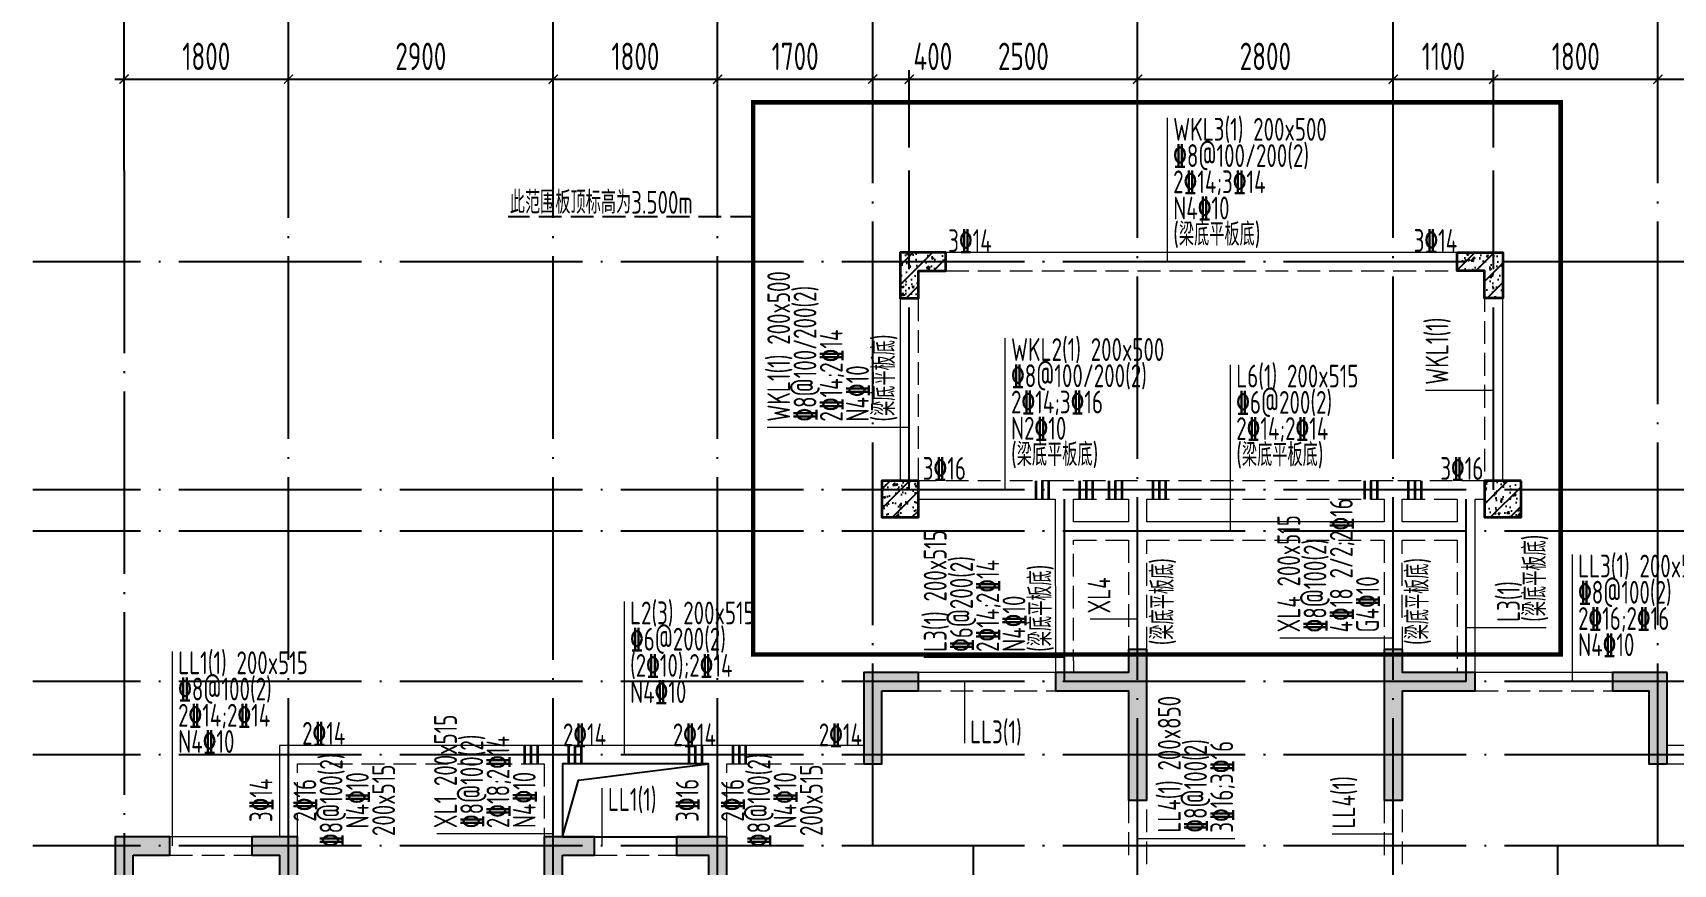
# Model space of a CAD drawing. Extents: x -668857 to 143095, y -247466 to 228182.
# Drawn here: x -98733 to -80766, y 136020 to 145128 of the extents above; entities that cross this region are included whole.
import ezdxf
from ezdxf.enums import TextEntityAlignment as Align

# ---------------------------------------------------------------- set-up
doc = ezdxf.new("R2010")
doc.units = 0
doc.header["$LTSCALE"] = 1000
doc.linetypes.add('DASH', pattern=[0.35, 0.25, -0.1])
doc.linetypes.add('DOTE', pattern=[2.42, 2, -0.2, 0.02, -0.2])
doc.layers.get('0').update_dxf_attribs({"linetype": 'CONTINUOUS'})
doc.layers.get('DEFPOINTS').update_dxf_attribs({"linetype": 'CONTINUOUS'})
for name, color, linetype in [('A-AXIS', 1, 'CONTINUOUS'), ('A-DOTE', 10, 'DOTE'), ('S-D洞口', 4, 'CONTINUOUS'), ('S-L主梁线', 4, 'DASH'), ('S-L梁编号', 6, 'CONTINUOUS'), ('S-L梁配筋', 7, 'CONTINUOUS'), ('S-Q墙填充', 252, 'CONTINUOUS'), ('S-Q墙实线', 6, 'CONTINUOUS'), ('S-Y一般标注', 3, 'CONTINUOUS'), ('S-Z柱填充', 252, 'CONTINUOUS'), ('S-Z柱实线', 6, 'CONTINUOUS'), ('S-引出线', 40, 'CONTINUOUS'), ('TEXT', 2, 'CONTINUOUS')]:
    doc.layers.add(name, color=color, linetype=linetype)
doc.layers.add('梁附加箍筋', color=1, linetype='CONTINUOUS', lineweight=35)
doc.styles.add('TSSD_DIMENSION', font='Tssdeng.shx', dxfattribs={"width": 0.7, "bigfont": 'tssdchn.shx'})
doc.styles.add('TSSD_REIN', font='tssdeng.shx', dxfattribs={"width": 0.7, "height": 300, "bigfont": 'tssdchn.shx'})
doc.dimstyles.new('TSSD_100_100', dxfattribs={"dimtxt": 300, "dimasz": 100, "dimexe": 100, "dimexo": 250, "dimgap": 100, "dimtad": 1, "dimdec": 0, "dimzin": 0, "dimdsep": 46, "dimtxsty": 'TSSD_DIMENSION', "dimblk": 'ARCHTICK', "dimcen": 0, "dimdle": 100, "dimclrt": 7, "dimadec": 0, "dimazin": 0, "dimtfac": 1, "dimtdec": 0, "dimtix": 1, "dimtmove": 2, "dimatfit": 3, "dimldrblk": 'ARCHTICK', "dimfxl": 0, "dimtolj": 1, "dimtzin": 0, "dimarcsym": 0})
pattern_1 = [(50, (46738.58, -83346.06), (215.17805, -18.82564), [22.5, -247.5]), (355, (46738.58, -83346.06), (-41.6254, 225.65764), [18, -198]), (100.4514, (46756.5, -83347.63), (173.55281, 206.83186), [19.12206, -210.34263]), (46.1842, (46738.58, -83286.06), (320.1723, -49.6557), [33.75, -371.25]), (96.6356, (46765.26, -83290.2), (280.3988, 292.23536), [28.6831, -315.5139]), (351.1842, (46738.58, -83286.06), (280.3986, 292.2356), [27, -297]), (21, (46768.58, -83301.06), (179.07212, -120.78567), [22.5, -247.5]), (326, (46768.58, -83301.06), (72.9946, 217.545), [18, -198]), (71.4514, (46783.5, -83311.13), (252.0668, 96.75915), [19.12206, -210.34263]), (37.5, (46738.58, -83346.06), (3.647957, 99.868156), [0, -195.6, 0, -201, 0, -198.75]), (7.5, (46738.58, -83346.06), (78.92086, 118.32351), [0, -114.6, 0, -191.1, 0, -75.75]), (327.5, (46671.68, -83346.06), (160.14673, -6.76646), [0, -75, 0, -234, 0, -310.5]), (317.5, (46641.68, -83346.06), (174.95585, 30.0315), [0, -97.5, 0, -155.4, 0, -220.5]), (45, (46738.58, -83346.06), (-106.06602, 106.06602), [])]

# ---------------------------------------------------------------- blocks, each defined once
blk = doc.blocks.new('_ArchTick')
at = {"color": 0, "linetype": 'ByBlock', "const_width": 0.15}
blk.add_lwpolyline([(-0.5, -0.5), (0.5, 0.5)], dxfattribs=at)
blk = doc.blocks.new('*D217')
at = {"layer": 'DEFPOINTS', "color": 0}
for p in [(6400, 22100), (4600, 21100), (6400, 21100)]:
    blk.add_point(p, dxfattribs=at)
at = {"layer": 'S-Y一般标注', "color": 0, "lineweight": -2}
for p, q in [((4500, 22100), (6500, 22100)), ((4600, 21350), (4600, 22200)), ((6400, 21350), (6400, 22200))]:
    blk.add_line(p, q, dxfattribs=at)
at = {"layer": 'S-Y一般标注', "color": 0, "lineweight": -2, "xscale": 100, "yscale": 100, "zscale": 100, "rotation": 180}
blk.add_blockref('_ArchTick', (4600, 22100), dxfattribs=at)
at = {"layer": 'S-Y一般标注', "color": 0, "lineweight": -2, "xscale": 100, "yscale": 100, "zscale": 100}
blk.add_blockref('_ArchTick', (6400, 22100), dxfattribs=at)
at = {"layer": 'S-Y一般标注', "color": 7, "insert": (5500, 22350), "char_height": 300, "attachment_point": 5, "style": 'TSSD_DIMENSION'}
blk.add_mtext('\\A1;1800', dxfattribs=at)
blk = doc.blocks.new('*D218')
at = {"layer": 'DEFPOINTS', "color": 0}
for p in [(9300, 22100), (6400, 21100), (9300, 21100)]:
    blk.add_point(p, dxfattribs=at)
at = {"layer": 'S-Y一般标注', "color": 0, "lineweight": -2}
for p, q in [((6300, 22100), (9400, 22100)), ((6400, 21350), (6400, 22200)), ((9300, 21350), (9300, 22200))]:
    blk.add_line(p, q, dxfattribs=at)
at = {"layer": 'S-Y一般标注', "color": 0, "lineweight": -2, "xscale": 100, "yscale": 100, "zscale": 100, "rotation": 180}
blk.add_blockref('_ArchTick', (6400, 22100), dxfattribs=at)
at = {"layer": 'S-Y一般标注', "color": 0, "lineweight": -2, "xscale": 100, "yscale": 100, "zscale": 100}
blk.add_blockref('_ArchTick', (9300, 22100), dxfattribs=at)
at = {"layer": 'S-Y一般标注', "color": 7, "insert": (7850, 22350), "char_height": 300, "attachment_point": 5, "style": 'TSSD_DIMENSION'}
blk.add_mtext('\\A1;2900', dxfattribs=at)
blk = doc.blocks.new('*D219')
at = {"layer": 'DEFPOINTS', "color": 0}
for p in [(11100, 22100), (9300, 21100), (11100, 21100)]:
    blk.add_point(p, dxfattribs=at)
at = {"layer": 'S-Y一般标注', "color": 0, "lineweight": -2}
for p, q in [((9200, 22100), (11200, 22100)), ((9300, 21350), (9300, 22200)), ((11100, 21350), (11100, 22200))]:
    blk.add_line(p, q, dxfattribs=at)
at = {"layer": 'S-Y一般标注', "color": 0, "lineweight": -2, "xscale": 100, "yscale": 100, "zscale": 100, "rotation": 180}
blk.add_blockref('_ArchTick', (9300, 22100), dxfattribs=at)
at = {"layer": 'S-Y一般标注', "color": 0, "lineweight": -2, "xscale": 100, "yscale": 100, "zscale": 100}
blk.add_blockref('_ArchTick', (11100, 22100), dxfattribs=at)
at = {"layer": 'S-Y一般标注', "color": 7, "insert": (10200, 22350), "char_height": 300, "attachment_point": 5, "style": 'TSSD_DIMENSION'}
blk.add_mtext('\\A1;1800', dxfattribs=at)
blk = doc.blocks.new('*D220')
at = {"layer": 'DEFPOINTS', "color": 0}
for p in [(12800, 22100), (11100, 21100), (12800, 21100)]:
    blk.add_point(p, dxfattribs=at)
at = {"layer": 'S-Y一般标注', "color": 0, "lineweight": -2}
for p, q in [((11000, 22100), (12900, 22100)), ((11100, 21350), (11100, 22200)), ((12800, 21350), (12800, 22200))]:
    blk.add_line(p, q, dxfattribs=at)
at = {"layer": 'S-Y一般标注', "color": 0, "lineweight": -2, "xscale": 100, "yscale": 100, "zscale": 100, "rotation": 180}
blk.add_blockref('_ArchTick', (11100, 22100), dxfattribs=at)
at = {"layer": 'S-Y一般标注', "color": 0, "lineweight": -2, "xscale": 100, "yscale": 100, "zscale": 100}
blk.add_blockref('_ArchTick', (12800, 22100), dxfattribs=at)
at = {"layer": 'S-Y一般标注', "color": 7, "insert": (11950, 22350), "char_height": 300, "attachment_point": 5, "style": 'TSSD_DIMENSION'}
blk.add_mtext('\\A1;1700', dxfattribs=at)
blk = doc.blocks.new('*D221')
at = {"layer": 'DEFPOINTS', "color": 0}
for p in [(13200, 22100), (12800, 21100), (13200, 21100)]:
    blk.add_point(p, dxfattribs=at)
at = {"layer": 'S-Y一般标注', "color": 0, "lineweight": -2}
for p, q in [((12700, 22100), (13300, 22100)), ((12800, 21350), (12800, 22200)), ((13200, 21350), (13200, 22200))]:
    blk.add_line(p, q, dxfattribs=at)
at = {"layer": 'S-Y一般标注', "color": 0, "lineweight": -2, "xscale": 100, "yscale": 100, "zscale": 100, "rotation": 180}
blk.add_blockref('_ArchTick', (12800, 22100), dxfattribs=at)
at = {"layer": 'S-Y一般标注', "color": 0, "lineweight": -2, "xscale": 100, "yscale": 100, "zscale": 100}
blk.add_blockref('_ArchTick', (13200, 22100), dxfattribs=at)
at = {"layer": 'S-Y一般标注', "color": 7, "insert": (13458, 22350), "char_height": 300, "attachment_point": 5, "style": 'TSSD_DIMENSION'}
blk.add_mtext('\\A1;400', dxfattribs=at)
blk = doc.blocks.new('*D222')
at = {"layer": 'DEFPOINTS', "color": 0}
for p in [(18500, 22100), (15700, 21100), (18500, 21100)]:
    blk.add_point(p, dxfattribs=at)
at = {"layer": 'S-Y一般标注', "color": 0, "lineweight": -2}
for p, q in [((15600, 22100), (18600, 22100)), ((15700, 21350), (15700, 22200)), ((18500, 21350), (18500, 22200))]:
    blk.add_line(p, q, dxfattribs=at)
at = {"layer": 'S-Y一般标注', "color": 0, "lineweight": -2, "xscale": 100, "yscale": 100, "zscale": 100, "rotation": 180}
blk.add_blockref('_ArchTick', (15700, 22100), dxfattribs=at)
at = {"layer": 'S-Y一般标注', "color": 0, "lineweight": -2, "xscale": 100, "yscale": 100, "zscale": 100}
blk.add_blockref('_ArchTick', (18500, 22100), dxfattribs=at)
at = {"layer": 'S-Y一般标注', "color": 7, "insert": (17100, 22350), "char_height": 300, "attachment_point": 5, "style": 'TSSD_DIMENSION'}
blk.add_mtext('\\A1;2800', dxfattribs=at)
blk = doc.blocks.new('*D223')
at = {"layer": 'DEFPOINTS', "color": 0}
for p in [(19600, 22100), (18500, 21100), (19600, 21100)]:
    blk.add_point(p, dxfattribs=at)
at = {"layer": 'S-Y一般标注', "color": 0, "lineweight": -2}
for p, q in [((18400, 22100), (19700, 22100)), ((18500, 21350), (18500, 22200)), ((19600, 21350), (19600, 22200))]:
    blk.add_line(p, q, dxfattribs=at)
at = {"layer": 'S-Y一般标注', "color": 0, "lineweight": -2, "xscale": 100, "yscale": 100, "zscale": 100, "rotation": 180}
blk.add_blockref('_ArchTick', (18500, 22100), dxfattribs=at)
at = {"layer": 'S-Y一般标注', "color": 0, "lineweight": -2, "xscale": 100, "yscale": 100, "zscale": 100}
blk.add_blockref('_ArchTick', (19600, 22100), dxfattribs=at)
at = {"layer": 'S-Y一般标注', "color": 7, "insert": (19050, 22350), "char_height": 300, "attachment_point": 5, "style": 'TSSD_DIMENSION'}
blk.add_mtext('\\A1;1100', dxfattribs=at)
blk = doc.blocks.new('*D224')
at = {"layer": 'DEFPOINTS', "color": 0}
for p in [(23100, 22100), (21400, 21100), (23100, 21100)]:
    blk.add_point(p, dxfattribs=at)
at = {"layer": 'S-Y一般标注', "color": 0, "lineweight": -2}
for p, q in [((21300, 22100), (23200, 22100)), ((21400, 21350), (21400, 22200)), ((23100, 21350), (23100, 22200))]:
    blk.add_line(p, q, dxfattribs=at)
at = {"layer": 'S-Y一般标注', "color": 0, "lineweight": -2, "xscale": 100, "yscale": 100, "zscale": 100, "rotation": 180}
blk.add_blockref('_ArchTick', (21400, 22100), dxfattribs=at)
at = {"layer": 'S-Y一般标注', "color": 0, "lineweight": -2, "xscale": 100, "yscale": 100, "zscale": 100}
blk.add_blockref('_ArchTick', (23100, 22100), dxfattribs=at)
at = {"layer": 'S-Y一般标注', "color": 7, "insert": (22250, 22350), "char_height": 300, "attachment_point": 5, "style": 'TSSD_DIMENSION'}
blk.add_mtext('\\A1;1700', dxfattribs=at)
blk = doc.blocks.new('*D239')
at = {"layer": 'DEFPOINTS', "color": 0}
for p in [(54600, 22900), (4600, 21100), (54600, 21100)]:
    blk.add_point(p, dxfattribs=at)
at = {"layer": 'S-Y一般标注', "color": 0, "lineweight": -2}
for p, q in [((4600, 21350), (4600, 23000)), ((54600, 21350), (54600, 23000)), ((4500, 22900), (54700, 22900))]:
    blk.add_line(p, q, dxfattribs=at)
at = {"layer": 'S-Y一般标注', "color": 0, "lineweight": -2, "xscale": 100, "yscale": 100, "zscale": 100, "rotation": 180}
blk.add_blockref('_ArchTick', (4600, 22900), dxfattribs=at)
at = {"layer": 'S-Y一般标注', "color": 0, "lineweight": -2, "xscale": 100, "yscale": 100, "zscale": 100}
blk.add_blockref('_ArchTick', (54600, 22900), dxfattribs=at)
at = {"layer": 'S-Y一般标注', "color": 7, "insert": (29600, 23150), "char_height": 300, "attachment_point": 5, "style": 'TSSD_DIMENSION'}
blk.add_mtext('\\A1;50000', dxfattribs=at)
blk = doc.blocks.new('*D252')
at = {"layer": 'DEFPOINTS', "color": 0}
for p in [(15700, 22100), (13200, 21100), (15700, 21100)]:
    blk.add_point(p, dxfattribs=at)
at = {"layer": 'S-Y一般标注', "color": 0, "lineweight": -2}
for p, q in [((13100, 22100), (15800, 22100)), ((13200, 21350), (13200, 22200)), ((15700, 21350), (15700, 22200))]:
    blk.add_line(p, q, dxfattribs=at)
at = {"layer": 'S-Y一般标注', "color": 0, "lineweight": -2, "xscale": 100, "yscale": 100, "zscale": 100, "rotation": 180}
blk.add_blockref('_ArchTick', (13200, 22100), dxfattribs=at)
at = {"layer": 'S-Y一般标注', "color": 0, "lineweight": -2, "xscale": 100, "yscale": 100, "zscale": 100}
blk.add_blockref('_ArchTick', (15700, 22100), dxfattribs=at)
at = {"layer": 'S-Y一般标注', "color": 7, "insert": (14450, 22350), "char_height": 300, "attachment_point": 5, "style": 'TSSD_DIMENSION'}
blk.add_mtext('\\A1;2500', dxfattribs=at)
blk = doc.blocks.new('*D253')
at = {"layer": 'DEFPOINTS', "color": 0}
for p in [(21400, 22100), (19600, 21100), (21400, 21100)]:
    blk.add_point(p, dxfattribs=at)
at = {"layer": 'S-Y一般标注', "color": 0, "lineweight": -2}
for p, q in [((19500, 22100), (21500, 22100)), ((19600, 21350), (19600, 22200)), ((21400, 21350), (21400, 22200))]:
    blk.add_line(p, q, dxfattribs=at)
at = {"layer": 'S-Y一般标注', "color": 0, "lineweight": -2, "xscale": 100, "yscale": 100, "zscale": 100, "rotation": 180}
blk.add_blockref('_ArchTick', (19600, 22100), dxfattribs=at)
at = {"layer": 'S-Y一般标注', "color": 0, "lineweight": -2, "xscale": 100, "yscale": 100, "zscale": 100}
blk.add_blockref('_ArchTick', (21400, 22100), dxfattribs=at)
at = {"layer": 'S-Y一般标注', "color": 7, "insert": (20500, 22350), "char_height": 300, "attachment_point": 5, "style": 'TSSD_DIMENSION'}
blk.add_mtext('\\A1;1800', dxfattribs=at)
blk = doc.blocks.new('20210807.15313138')
at = {"layer": 'S-Q墙填充'}
h = blk.add_hatch(color=252, dxfattribs=at)
h.dxf.hatch_style = 1
h.paths.add_polyline_path([(72216, 67840), (72216, 68190), (72016, 68190), (72016, 67940), (71216, 67940), (71216, 67740), (72016, 67740), (72016, 66540), (72216, 66540)])
h = blk.add_hatch(color=252, dxfattribs=at)
h.dxf.hatch_style = 1
h.paths.add_polyline_path([(74816, 67840), (74816, 66540), (75016, 66540), (75016, 67740), (75815, 67740), (75815, 67940), (75016, 67940), (75016, 68190), (74816, 68190)])
h = blk.add_hatch(color=252, dxfattribs=at)
h.dxf.hatch_style = 1
h.paths.add_polyline_path([(69316, 67740), (69716, 67740), (69716, 67940), (69116, 67940), (69116, 66940), (69316, 66940)])
h = blk.add_hatch(color=252, dxfattribs=at)
h.dxf.hatch_style = 1
h.paths.add_polyline_path([(77916, 67940), (77316, 67940), (77316, 67740), (77716, 67740), (77716, 66940), (77916, 66940)])
h = blk.add_hatch(color=252, dxfattribs=at)
h.dxf.hatch_style = 1
h.paths.add_polyline_path([(61116, 65940), (61516, 65940), (61516, 66140), (60916, 66140), (60916, 63140), (61816, 63140), (61816, 63340), (61116, 63340)])
h = blk.add_hatch(color=252, dxfattribs=at)
h.dxf.hatch_style = 1
h.paths.add_polyline_path([(62416, 65940), (62716, 65940), (62716, 65290), (62916, 65290), (62916, 66140), (62416, 66140)])
h = blk.add_hatch(color=252, dxfattribs=at)
h.dxf.hatch_style = 1
h.paths.add_polyline_path([(65816, 65940), (66166, 65940), (66166, 66140), (65616, 66140), (65616, 63140), (65816, 63140)])
h = blk.add_hatch(color=252, dxfattribs=at)
h.dxf.hatch_style = 1
h.paths.add_polyline_path([(67616, 66140), (67066, 66140), (67066, 65940), (67416, 65940), (67416, 65140), (67616, 65140)])
at = {"layer": 'S-Z柱填充'}
h = blk.add_hatch(dxfattribs=at)
h.set_pattern_fill('ARMORED', color=256, scale=30, style=0)
h.set_pattern_definition(pattern_1)
h.paths.add_polyline_path([(70016, 72540), (69516, 72540), (69516, 72040), (69716, 72040), (69716, 72340), (70016, 72340)])
h = blk.add_hatch(dxfattribs=at)
h.set_pattern_fill('ARMORED', color=256, scale=30, style=0)
h.set_pattern_definition(pattern_1)
h.paths.add_polyline_path([(75616, 72540), (76116, 72540), (76116, 72040), (75916, 72040), (75916, 72340), (75616, 72340)])
h = blk.add_hatch(dxfattribs=at)
h.set_pattern_fill('ARMORED', color=256, scale=30, style=0)
h.set_pattern_definition([(50, (-310092.94, 38050.78), (215.178055, -18.82564), [22.5, -247.5]), (355, (-310092.94, 38050.78), (-41.6254, 225.65764), [18, -198]), (100.4514, (-310075.01, 38049.2), (173.55281, 206.83186), [19.12206, -210.34263]), (46.1842, (-310092.94, 38110.78), (320.17231, -49.6557), [33.75, -371.25]), (96.6356, (-310066.26, 38106.64), (280.3988, 292.23536), [28.6831, -315.5139]), (351.1842, (-310092.94, 38110.78), (280.39858, 292.23558), [27, -297]), (21, (-310062.94, 38095.78), (179.072116, -120.78567), [22.5, -247.5]), (326, (-310062.94, 38095.78), (72.9946, 217.54501), [18, -198]), (71.4514, (-310048.02, 38085.71), (252.06679, 96.75915), [19.12206, -210.34263]), (37.5, (-310092.945, 38050.78), (3.647957, 99.868156), [0, -195.6, 0, -201, 0, -198.75]), (7.5, (-310092.94, 38050.78), (78.92086, 118.323514), [0, -114.6, 0, -191.1, 0, -75.75]), (327.5, (-310159.845, 38050.78), (160.146731, -6.766462), [0, -75, 0, -234, 0, -310.5]), (317.5, (-310189.84, 38050.78), (174.95585, 30.031495), [0, -97.5, 0, -155.4, 0, -220.5]), (45, (-310092.94, 38050.78), (-106.06602, 106.06602), [])])
h.paths.add_polyline_path([(69716, 70040), (69316, 70040), (69316, 69640), (69716, 69640)])
h = blk.add_hatch(dxfattribs=at)
h.set_pattern_fill('ARMORED', color=256, scale=30, style=0)
h.set_pattern_definition([(50, (-309692.94, 38050.78), (215.178055, -18.82564), [22.5, -247.5]), (355, (-309692.94, 38050.78), (-41.6254, 225.65764), [18, -198]), (100.4514, (-309675.01, 38049.21), (173.55281, 206.83186), [19.12206, -210.34263]), (46.1842, (-309692.94, 38110.78), (320.17231, -49.6557), [33.75, -371.25]), (96.6356, (-309666.26, 38106.64), (280.3988, 292.23536), [28.6831, -315.5139]), (351.1842, (-309692.94, 38110.78), (280.39858, 292.23558), [27, -297]), (21, (-309662.94, 38095.78), (179.072116, -120.78567), [22.5, -247.5]), (326, (-309662.94, 38095.78), (72.9946, 217.54501), [18, -198]), (71.4514, (-309648.02, 38085.71), (252.06679, 96.75915), [19.12206, -210.34263]), (37.5, (-309692.945, 38050.78), (3.647957, 99.868156), [0, -195.6, 0, -201, 0, -198.75]), (7.5, (-309692.94, 38050.78), (78.92086, 118.323514), [0, -114.6, 0, -191.1, 0, -75.75]), (327.5, (-309759.845, 38050.78), (160.146731, -6.766462), [0, -75, 0, -234, 0, -310.5]), (317.5, (-309789.84, 38050.78), (174.95585, 30.031495), [0, -97.5, 0, -155.4, 0, -220.5]), (45, (-309692.94, 38050.78), (-106.06602, 106.06602), [])])
h.paths.add_polyline_path([(76316, 70040), (75916, 70040), (75916, 69640), (76316, 69640)])
at = {"layer": 'S-D洞口', "color": 5}
blk.add_lwpolyline([(65816, 66140), (67416, 66140), (67416, 66940), (65816, 66940), (65816, 66140), (65993, 66762), (67416, 66940)], dxfattribs=at)
at = {"layer": 'S-L主梁线', "linetype": 'ByBlock', "lineweight": 18}
for p, q in [((75716, 72540), (70016, 72540)), ((76116, 70040), (76116, 72140)), ((69516, 72040), (69516, 70040)), ((69716, 69840), (71215, 69840)), ((71215, 69840), (71216, 67940)), ((75815, 67940), (75815, 69840)), ((72016, 69590), (71415, 69589)), ((74815, 69590), (72216, 69590)), ((75615, 69590), (75015, 69590)), ((75816, 69590), (75815, 69590)), ((71216, 67940), (69716, 67940)), ((77316, 67940), (75815, 67940)), ((62716, 67140), (62716, 66140)), ((65716, 67140), (62716, 67140)), ((67516, 67140), (65716, 67140)), ((69116, 67140), (67516, 67140)), ((79516, 67140), (77916, 67140)), ((65816, 66940), (67416, 66940)), ((65816, 66140), (65816, 66940)), ((67416, 66940), (67416, 66140)), ((62416, 66140), (61516, 66140)), ((67066, 66140), (66166, 66140))]:
    blk.add_line(p, q, dxfattribs=at)
at = {"layer": 'S-L主梁线', "linetype": 'DASH', "lineweight": 18}
for p, q in [((70016, 72340), (75716, 72340)), ((75916, 72140), (75916, 70040)), ((69716, 70040), (69716, 72040)), ((71315, 70040), (69716, 70040)), ((72116, 70040), (71315, 70040)), ((74915, 70040), (72116, 70040)), ((75916, 70040), (74915, 70040)), ((71415, 69589), (71415, 69840)), ((71415, 69840), (72016, 69840)), ((72016, 69840), (72016, 69590)), ((72216, 69590), (72216, 69840)), ((72216, 69840), (74815, 69840)), ((74815, 69840), (74815, 69590)), ((75015, 69590), (75015, 69840)), ((75015, 69840), (75615, 69840)), ((75615, 69840), (75615, 69590)), ((75815, 69840), (75916, 69840)), ((71415, 69389), (72016, 69390)), ((71416, 67940), (71415, 69389)), ((72016, 69390), (72016, 68190)), ((72216, 68190), (72216, 69390)), ((72216, 69390), (74815, 69390)), ((74815, 69390), (74816, 68190)), ((75015, 69390), (75616, 69390)), ((75016, 68190), (75015, 69390)), ((75615, 69390), (75615, 67940)), ((69716, 67740), (71216, 67740)), ((75815, 67740), (77316, 67740)), ((62916, 66940), (65616, 66940)), ((62916, 66140), (62916, 66940)), ((65616, 66940), (65616, 66140)), ((67616, 66940), (69116, 66940)), ((67616, 66140), (67616, 66940)), ((77916, 66940), (79416, 66940)), ((72016, 66540), (72016, 65840)), ((72216, 65840), (72216, 66540)), ((74816, 66540), (74816, 65840)), ((75016, 65840), (75016, 66540)), ((61516, 65940), (62416, 65940)), ((66166, 65940), (67066, 65940))]:
    blk.add_line(p, q, dxfattribs=at)
at = {"layer": 'S-Q墙实线'}
blk.add_lwpolyline([(72216, 67840), (72216, 68190), (72016, 68190), (72016, 67940), (71216, 67940), (71216, 67740), (72016, 67740), (72016, 66540), (72216, 66540), (72216, 67840)], dxfattribs=at)
for points in [[(74816, 67840), (74816, 66540), (75016, 66540), (75016, 67740), (75815, 67740), (75815, 67940), (75016, 67940), (75016, 68190), (74816, 68190)], [(69316, 67740), (69716, 67740), (69716, 67940), (69116, 67940), (69116, 66940), (69316, 66940)], [(77916, 67940), (77316, 67940), (77316, 67740), (77716, 67740), (77716, 66940), (77916, 66940)], [(61116, 65940), (61516, 65940), (61516, 66140), (60916, 66140), (60916, 63140), (61816, 63140), (61816, 63340), (61116, 63340)], [(62416, 65940), (62716, 65940), (62716, 65290), (62916, 65290), (62916, 66140), (62416, 66140)], [(65816, 65940), (66166, 65940), (66166, 66140), (65616, 66140), (65616, 63140), (65816, 63140)], [(67616, 66140), (67066, 66140), (67066, 65940), (67416, 65940), (67416, 65140), (67616, 65140)]]:
    blk.add_lwpolyline(points, close=True, dxfattribs=at)
at = {"layer": 'S-Z柱实线', "lineweight": 35}
for points in [[(70016, 72540), (69516, 72540), (69516, 72040), (69716, 72040), (69716, 72340), (70016, 72340), (70016, 72540)], [(75616, 72540), (76116, 72540), (76116, 72040), (75916, 72040), (75916, 72340), (75616, 72340), (75616, 72540)]]:
    blk.add_lwpolyline(points, dxfattribs=at)
for points in [[(69716, 70040), (69316, 70040), (69316, 69640), (69716, 69640)], [(76316, 70040), (75916, 70040), (75916, 69640), (76316, 69640)]]:
    blk.add_lwpolyline(points, close=True, dxfattribs=at)
blk = doc.blocks.new('20210726.16350016')
at = {"layer": 'A-AXIS'}
for p, q in [((4600, 21100), (4600, 23900)), ((6400, 21100), (6400, 23900)), ((9300, 21100), (9300, 23900)), ((11100, 21100), (11100, 23900)), ((12800, 21100), (12800, 23900)), ((15700, 21100), (15700, 23900)), ((18500, 21100), (18500, 23900)), ((21400, 21100), (21400, 23900))]:
    blk.add_line(p, q, dxfattribs=at)
at = {"layer": 'A-DOTE'}
for p, q in [((4600, 21100), (4600, 3600)), ((6400, 10900), (6400, 21100)), ((9300, 10900), (9300, 21100)), ((11100, 10900), (11100, 21100)), ((12800, 13700), (12800, 21100)), ((13200, 17600), (13200, 21100)), ((15700, 13100.3), (15700, 21100)), ((18500, 13100.3), (18500, 21100)), ((19600, 17600), (19600, 21100)), ((21400, 13700), (21400, 21100)), ((55600, 20100), (3600, 20100)), ((55600, 17600), (3600, 17600)), ((14900, 15500), (14900, 17600)), ((19300, 15500), (19300, 17600)), ((55600, 17150), (3600, 17150)), ((55600, 15500), (3600, 15500)), ((55600, 14700), (3600, 14700)), ((55600, 13700), (3600, 13700)), ((13900.2, 13700), (13900, 3600)), ((20299.8, 13700), (20300, 3600))]:
    blk.add_line(p, q, dxfattribs=at)
at = {"layer": 'S-Y一般标注'}
for base, p1, p2, picture, middle in [((54600, 22900), (4600, 21100), (54600, 21100), '*D239', (29600, 23150)), ((6400, 22100), (4600, 21100), (6400, 21100), '*D217', (5500, 22350)), ((9300, 22100), (6400, 21100), (9300, 21100), '*D218', (7850, 22350)), ((11100, 22100), (9300, 21100), (11100, 21100), '*D219', (10200, 22350)), ((12800, 22100), (11100, 21100), (12800, 21100), '*D220', (11950, 22350)), ((15700, 22100), (13200, 21100), (15700, 21100), '*D252', (14450, 22350)), ((18500, 22100), (15700, 21100), (18500, 21100), '*D222', (17100, 22350)), ((19600, 22100), (18500, 21100), (19600, 21100), '*D223', (19050, 22350)), ((21400, 22100), (19600, 21100), (21400, 21100), '*D253', (20500, 22350)), ((23100, 22100), (21400, 21100), (23100, 21100), '*D224', (22250, 22350))]:
    dim = blk.add_linear_dim(base=base, p1=p1, p2=p2, dimstyle='TSSD_100_100', dxfattribs=at)
    dim.commit()
    dim.dimension.update_dxf_attribs({"geometry": picture, "text_midpoint": middle})
dim = blk.add_linear_dim(base=(13200, 22100), p1=(12800, 21100), p2=(13200, 21100), dimstyle='TSSD_100_100', dxfattribs=at)
dim.commit()
dim.dimension.update_dxf_attribs({"geometry": '*D221', "text_midpoint": (13458.1, 22350), "dimtype": 160})

msp = doc.modelspace()

# ---------------------------------------------------------------- linework, layer by layer
at = {"layer": 'S-L梁编号', "lineweight": 18}
for p, q in [((-86305.07, 142619.78), (-86305.07, 144195.36)), ((-88081.3, 140119.91), (-88081.3, 141783.2)), ((-85614.63, 139679.04), (-85614.63, 141492.25)), ((-82733.09, 141210.08), (-83478.04, 141210.08)), ((-89133.09, 140805.86), (-90688, 140805.86)), ((-81870.73, 138019.78), (-81870.73, 139411.55)), ((-92254.18, 137219.78), (-92254.18, 138897.73)), ((-86633.09, 138703.69), (-87150.76, 138703.69)), ((-83033.46, 138611.98), (-82158.27, 138611.98)), ((-97203.55, 136219.78), (-97203.55, 138351.64)), ((-83832.8, 138496.53), (-85073.03, 138496.53)), ((-87433.25, 138282.97), (-88974.42, 138282.97)), ((-88529.68, 138019.78), (-88529.68, 137344.4)), ((-92496.41, 136219.78), (-92496.41, 136854.29)), ((-93033.08, 136352.66), (-94308.98, 136352.66)), ((-86633.09, 136302.73), (-85566.59, 136302.73)), ((-83833.09, 136348.84), (-84500.41, 136348.84))]:
    msp.add_line(p, q, dxfattribs=at)
at = {"layer": 'S-引出线', "linetype": 'DASH', "const_width": 50}
msp.add_lwpolyline([(-90843.03, 144367.14), (-81999.06, 144367.14), (-81999.06, 138317.08), (-90843.03, 138317.08)], close=True, dxfattribs=at)
at = {"layer": 'S-引出线', "linetype": 'DASH'}
msp.add_lwpolyline([(-90841.86, 143113.27), (-90841.86, 143113.27), (-93526, 143113.27)], dxfattribs=at)
at = {"layer": '梁附加箍筋', "lineweight": 35}
for p, q in [((-87743.57, 140019.81), (-87743.58, 140219.81)), ((-87673.57, 140019.81), (-87673.58, 140219.81)), ((-87603.57, 140019.81), (-87603.58, 140219.81)), ((-87263.57, 140019.82), (-87263.58, 140219.82)), ((-87193.57, 140019.82), (-87193.58, 140219.82)), ((-87123.57, 140019.82), (-87123.58, 140219.82)), ((-86943.09, 140019.82), (-86943.09, 140219.82)), ((-86873.09, 140019.83), (-86873.09, 140219.83)), ((-86803.09, 140019.83), (-86803.09, 140219.83)), ((-86463.09, 140019.84), (-86463.09, 140219.84)), ((-86393.09, 140019.84), (-86393.09, 140219.84)), ((-86323.09, 140019.84), (-86323.09, 140219.84)), ((-84143.79, 140019.89), (-84143.8, 140219.89)), ((-84073.79, 140019.89), (-84073.8, 140219.89)), ((-84003.79, 140019.89), (-84003.8, 140219.89)), ((-83663.79, 140019.9), (-83663.8, 140219.9)), ((-83593.79, 140019.9), (-83593.8, 140219.9)), ((-83523.79, 140019.9), (-83523.8, 140219.9)), ((-93343.09, 137119.78), (-93343.09, 137319.78)), ((-93273.09, 137119.78), (-93273.09, 137319.78)), ((-93203.09, 137119.78), (-93203.09, 137319.78)), ((-92863.09, 137119.78), (-92863.09, 137319.78)), ((-92793.09, 137119.78), (-92793.09, 137319.78)), ((-92723.09, 137119.78), (-92723.09, 137319.78)), ((-91543.08, 137119.78), (-91543.08, 137319.78)), ((-91473.08, 137119.78), (-91473.08, 137319.78)), ((-91403.08, 137119.78), (-91403.08, 137319.78)), ((-91063.08, 137119.78), (-91063.08, 137319.78)), ((-90993.08, 137119.78), (-90993.08, 137319.78)), ((-90923.08, 137119.78), (-90923.08, 137319.78))]:
    msp.add_line(p, q, dxfattribs=at)

# ---------------------------------------------------------------- block references
at = {"layer": 'A-DOTE'}
msp.add_blockref('20210726.16350016', (-102333.09, 122519.73), dxfattribs=at)
at = {"layer": 'S-Q墙填充'}
msp.add_blockref('20210807.15313138', (-158748.73, 70180.23), dxfattribs=at)

# ---------------------------------------------------------------- texts
at = {"layer": 'S-L梁编号', "color": 6, "style": 'TSSD_REIN', "width": 0.7}
for s, p in [('WKL3(1) 200x500', (-86242.57, 143945.36)), ('WKL2(1) 200x500', (-88018.8, 141533.2)), ('L6(1) 200x515', (-85552.13, 141242.25)), ('LL3(1) 200x515', (-81808.23, 139161.55)), ('L2(3) 200x515', (-92191.68, 138647.73)), ('LL1(1) 200x515', (-97141.05, 138101.64)), ('LL3(1)', (-88467.18, 137344.4)), ('LL1(1)', (-92433.91, 136604.29))]:
    msp.add_text(s, height=250, dxfattribs=at).set_placement(p)
for s, p in [('WKL1(1) 200x500', (-90438, 140868.36)), ('WKL1(1)', (-83228.04, 141272.58)), ('XL4 200x515', (-84851.87, 138559.03)), ('L3(1) 200x515', (-88724.42, 138345.47)), ('XL4', (-86929.6, 138766.19)), ('L3(1)', (-82445.77, 138674.48)), ('LL4(1) 200x850', (-86160.82, 136365.23)), ('XL1 200x515', (-94087.83, 136415.16)), ('LL4(1)', (-84250.41, 136411.34))]:
    msp.add_text(s, height=250, rotation=90, dxfattribs=at).set_placement(p)
at = {"layer": 'S-L梁配筋', "color": 7, "style": 'TSSD_REIN', "width": 0.7}
for s, p in [('%%1328@100/200(2)', (-86242.57, 143657.86)), ('2%%13214;3%%13214', (-86242.57, 143370.36)), ('N4%%13210', (-86242.57, 143082.86)), ('(梁底平板底)', (-86242.57, 142795.36)), ('3%%13214', (-88706.63, 142725.69)), ('%%1328@100/200(2)', (-88018.8, 141245.7)), ('%%1326@200(2)', (-85552.13, 140954.75)), ('N2%%13210', (-88018.8, 140670.7)), ('2%%13214;2%%13214', (-85552.13, 140667.25)), ('(梁底平板底)', (-88018.8, 140383.2)), ('(梁底平板底)', (-85552.13, 140379.75)), ('%%1328@100(2)', (-81808.23, 138874.05)), ('2%%13216;2%%13216', (-81808.23, 138586.55)), ('%%1326@200(2)', (-92191.68, 138360.23)), ('N4%%13210', (-81808.23, 138299.05)), ('(2%%13210);2%%13214', (-92191.68, 138072.73)), ('%%1328@100(2)', (-97141.05, 137814.14)), ('N4%%13210', (-92191.68, 137785.23)), ('2%%13214;2%%13214', (-97141.05, 137526.64)), ('N4%%13210', (-97141.05, 137239.14)), ('2%%13214', (-95783.08, 137328.98))]:
    msp.add_text(s, height=250, dxfattribs=at).set_placement(p)
msp.add_text('3%%13214', height=250, rotation=360, dxfattribs=at).set_placement((-83131.93, 142727.23), align=Align.RIGHT)
for s, p in [('%%1328@100/200(2)', (-90150.5, 140868.36)), ('2%%13214;2%%13214', (-89863, 140868.36)), ('(梁底平板底)', (-89288, 140868.36)), ('N4%%13210', (-89575.5, 140868.36)), ('(梁底平板底)', (-82158.27, 138674.48)), ('%%1328@100(2)', (-84564.37, 138559.03)), ('%%1326@200(2)', (-88436.92, 138345.47)), ('2%%13214;2%%13214', (-88149.42, 138345.47)), ('(梁底平板底)', (-87574.42, 138345.47)), ('(梁底平板底)', (-86235.96, 138418.02)), ('(梁底平板底)', (-83443.06, 138420.36)), ('G4%%13210', (-83989.37, 138559.03)), ('N4%%13210', (-87861.92, 138345.47)), ('%%1328@100(2)', (-93800.33, 136415.16)), ('2%%13218;2%%13214', (-93512.83, 136415.16)), ('%%1328@100(2)', (-85873.32, 136365.23)), ('3%%13216;3%%13216', (-85585.82, 136365.23)), ('N4%%13210', (-93225.33, 136415.16))]:
    msp.add_text(s, height=250, rotation=90, dxfattribs=at).set_placement(p)
at = {"layer": 'S-L梁配筋', "color": 1, "style": 'TSSD_REIN', "width": 0.7}
for s, p in [('2%%13214;3%%13216', (-88018.8, 140958.2)), ('3%%13216', (-88984.64, 140230.28))]:
    msp.add_text(s, height=250, dxfattribs=at).set_placement(p)
msp.add_text('3%%13216', height=250, dxfattribs=at).set_placement((-82845.16, 140230.41), align=Align.RIGHT)
msp.add_text('4%%13218 2/2;2%%13216', height=250, rotation=90, dxfattribs=at).set_placement((-84276.87, 138559.03))
at = {"layer": 'S-L梁配筋', "color": 7, "style": 'TSSD_REIN', "width": 0.7}
for p in [(-92453.69, 137312.44), (-91250.16, 137312.44), (-89650.87, 137312.44)]:
    msp.add_text('2%%13214', height=250, dxfattribs=at).set_placement(p, align=Align.RIGHT)
for s, p in [('%%1328@100(2)', (-95265.86, 136719.78)), ('200x515', (-94690.86, 136719.78)), ('%%1328@100(2)', (-90581.18, 136719.78)), ('200x515', (-90006.18, 136719.78)), ('3%%13214', (-96034.38, 136719.78)), ('2%%13216', (-95553.36, 136719.78)), ('N4%%13210', (-94978.36, 136719.78)), ('3%%13216', (-91365.85, 136719.78)), ('2%%13216', (-90868.68, 136719.78)), ('N4%%13210', (-90293.68, 136719.78))]:
    msp.add_text(s, height=250, rotation=90, dxfattribs=at).set_placement(p, align=Align.BOTTOM_CENTER)
at = {"layer": 'TEXT', "color": 3, "style": 'TSSD_REIN', "width": 0.7}
msp.add_text('此范围板顶标高为3.500m', height=250, rotation=360, dxfattribs=at).set_placement((-93508.8, 143145.85))

doc.saveas('drawing.dxf')
